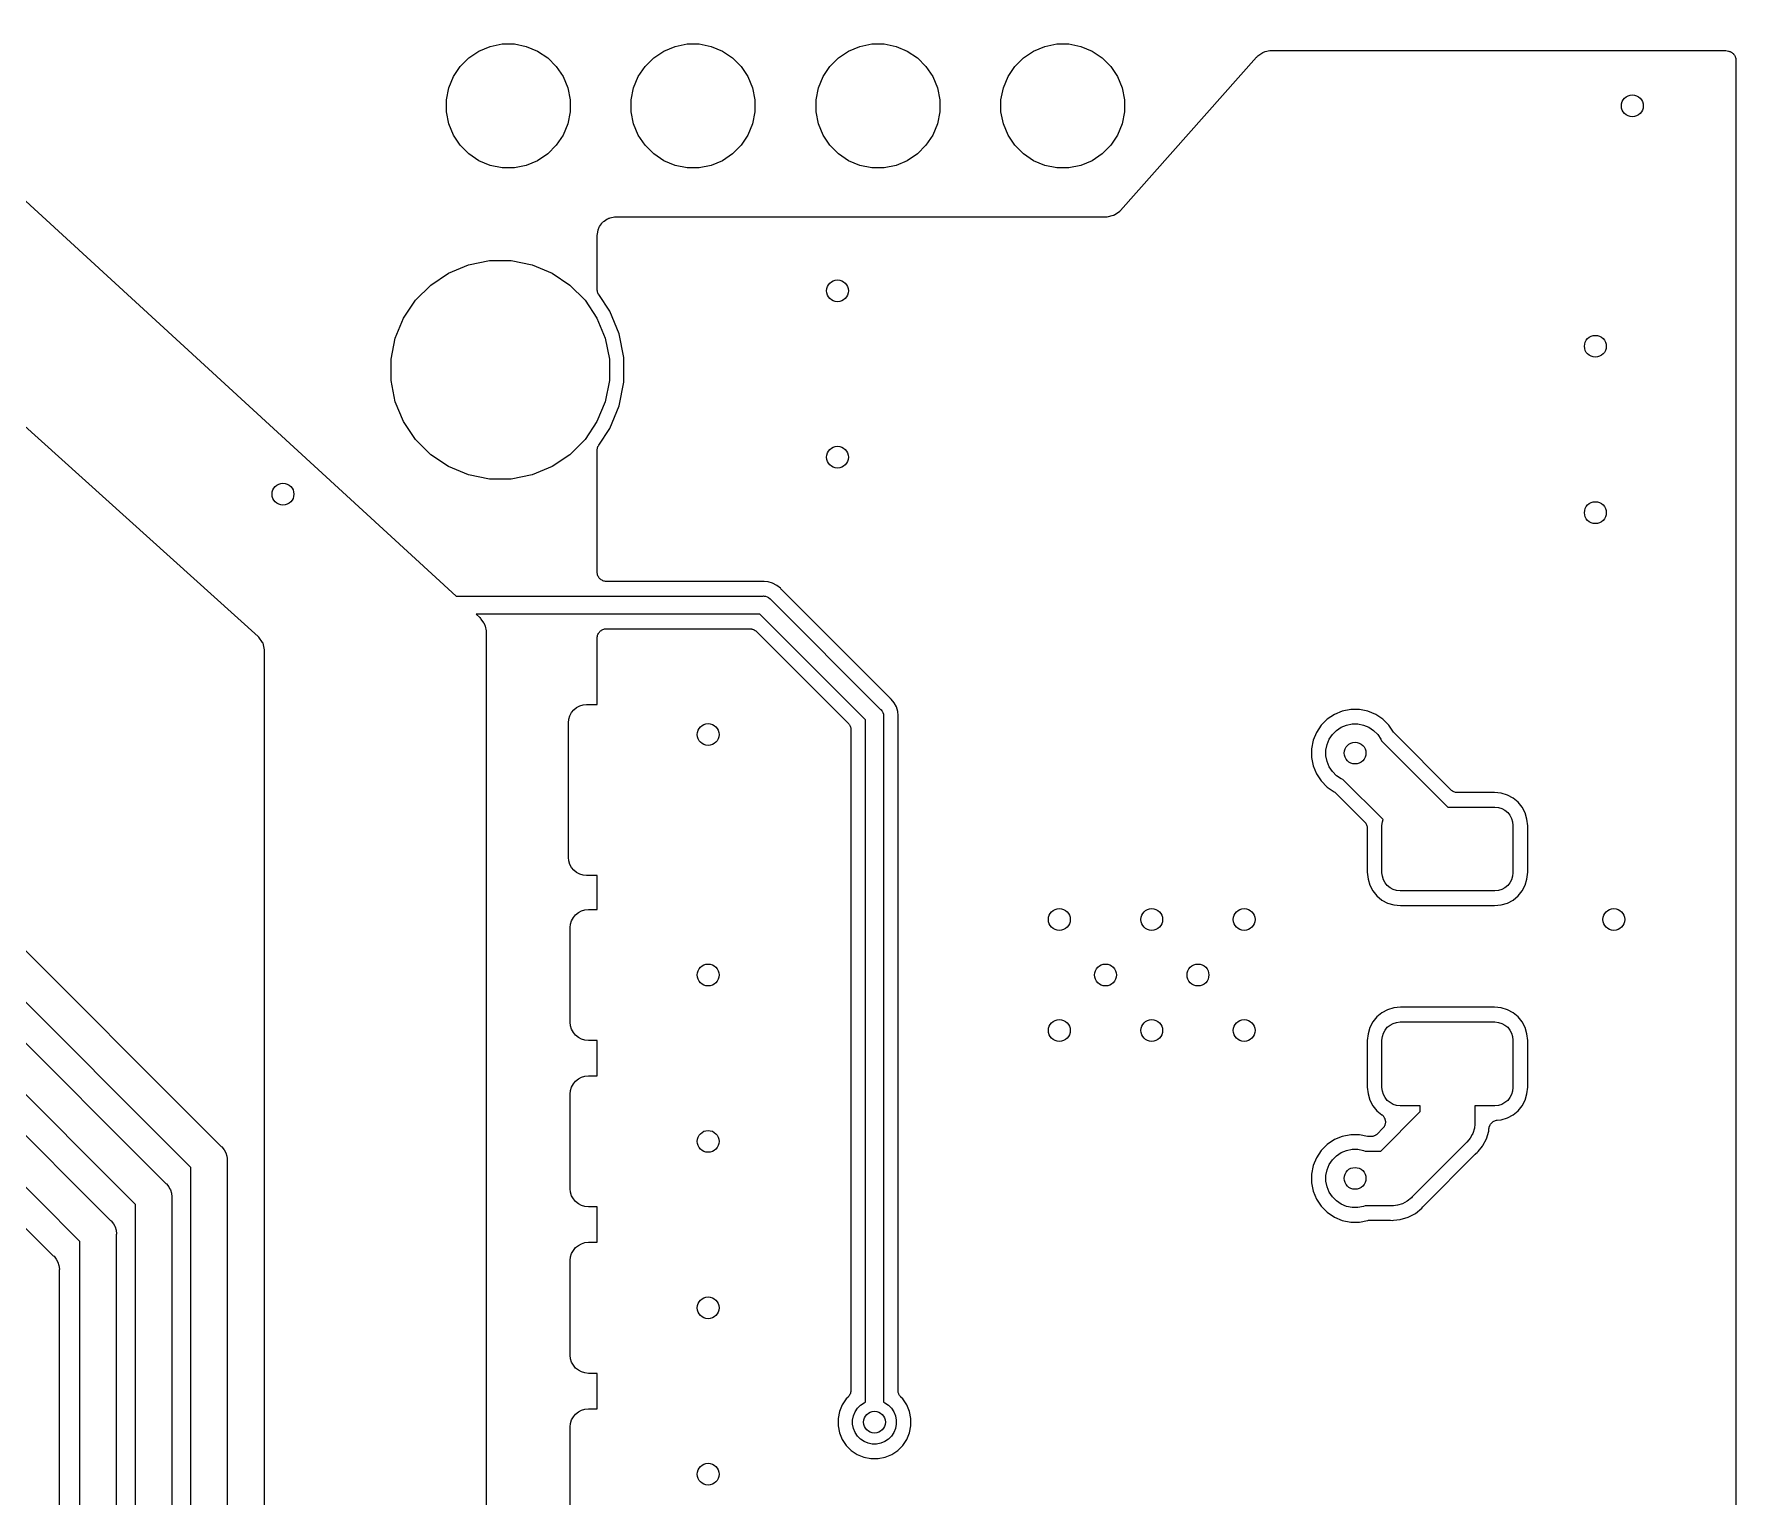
# Model space of a CAD drawing. Extents: x 86.1 to 156.1, y -71.5 to -29.3.
# Drawn here: x 132.72 to 156.11, y -49.59 to -29.49 of the extents above; entities that cross this region are included whole.
import ezdxf

# ---------------------------------------------------------------- set-up
doc = ezdxf.new("R2010")
doc.units = 0
doc.layers.add('BLACK', color=7, linetype='CONTINUOUS')

msp = doc.modelspace()

# ---------------------------------------------------------------- linework, layer by layer
at = {"layer": 'BLACK', "linetype": 'CONTINUOUS'}
for p, q in [((130.103, -29.4934), (138.525, -37.213)), ((138.837, -29.7267), (138.992, -29.6627)), ((138.992, -29.6627), (139.156, -29.63)), ((139.156, -29.63), (139.324, -29.63)), ((139.324, -29.63), (139.488, -29.6627)), ((139.488, -29.6627), (139.643, -29.7267)), ((141.377, -29.7267), (141.532, -29.6627)), ((141.532, -29.6627), (141.696, -29.63)), ((141.696, -29.63), (141.864, -29.63)), ((141.864, -29.63), (142.028, -29.6627)), ((142.028, -29.6627), (142.183, -29.7267)), ((143.917, -29.7267), (144.072, -29.6627)), ((144.072, -29.6627), (144.236, -29.63)), ((144.236, -29.63), (144.404, -29.63)), ((144.404, -29.63), (144.568, -29.6627)), ((144.568, -29.6627), (144.723, -29.7267)), ((146.457, -29.7267), (146.612, -29.6627)), ((146.612, -29.6627), (146.776, -29.63)), ((146.776, -29.63), (146.944, -29.63)), ((146.944, -29.63), (147.108, -29.6627)), ((147.108, -29.6627), (147.263, -29.7267)), ((138.58, -29.9382), (138.698, -29.8198)), ((138.698, -29.8198), (138.837, -29.7267)), ((139.643, -29.7267), (139.782, -29.8198)), ((139.782, -29.8198), (139.9, -29.9382)), ((141.12, -29.9382), (141.238, -29.8198)), ((141.238, -29.8198), (141.377, -29.7267)), ((142.183, -29.7267), (142.322, -29.8198)), ((142.322, -29.8198), (142.44, -29.9382)), ((143.66, -29.9382), (143.778, -29.8198)), ((143.778, -29.8198), (143.917, -29.7267)), ((144.723, -29.7267), (144.862, -29.8198)), ((144.862, -29.8198), (144.98, -29.9382)), ((146.2, -29.9382), (146.318, -29.8198)), ((146.318, -29.8198), (146.457, -29.7267)), ((147.263, -29.7267), (147.402, -29.8198)), ((147.402, -29.8198), (147.52, -29.9382)), ((147.653, -31.9151), (149.522, -29.812)), ((149.522, -29.812), (149.524, -29.8106)), ((149.524, -29.8105), (149.533, -29.8023)), ((149.524, -29.8106), (149.524, -29.8105)), ((149.524, -29.8106), (149.524, -29.8106)), ((149.533, -29.8023), (149.542, -29.7941)), ((149.542, -29.7939), (149.594, -29.756)), ((149.542, -29.794), (149.542, -29.7939)), ((149.542, -29.7941), (149.542, -29.794)), ((149.594, -29.756), (149.595, -29.755)), ((149.595, -29.755), (149.596, -29.7545)), ((149.596, -29.7545), (149.597, -29.7537)), ((149.597, -29.7537), (149.607, -29.7483)), ((149.607, -29.7483), (149.617, -29.7427)), ((149.617, -29.7427), (149.618, -29.7423)), ((149.618, -29.7423), (149.619, -29.7418)), ((149.619, -29.7418), (149.63, -29.7383)), ((149.63, -29.7383), (149.64, -29.7347)), ((149.64, -29.7347), (149.641, -29.7346)), ((149.641, -29.7346), (149.642, -29.7342)), ((149.642, -29.7342), (149.705, -29.7208)), ((149.705, -29.7208), (149.707, -29.7205)), ((149.707, -29.7204), (149.719, -29.7192)), ((149.707, -29.7205), (149.707, -29.7204)), ((149.707, -29.7204), (149.707, -29.7204)), ((149.719, -29.7192), (149.732, -29.718)), ((149.732, -29.718), (149.732, -29.718)), ((149.732, -29.718), (149.732, -29.718)), ((149.732, -29.718), (155.947, -29.718)), ((155.947, -29.718), (155.948, -29.718)), ((155.948, -29.718), (155.948, -29.718)), ((155.948, -29.718), (155.948, -29.718)), ((155.948, -29.718), (155.949, -29.718)), ((155.949, -29.718), (155.961, -29.7193)), ((155.961, -29.7193), (155.972, -29.7204)), ((155.972, -29.7204), (156.008, -29.7275)), ((156.008, -29.7275), (156.009, -29.7277)), ((156.009, -29.7277), (156.009, -29.7277)), ((156.009, -29.7277), (156.009, -29.7277)), ((156.009, -29.7277), (156.01, -29.7279)), ((156.01, -29.7279), (156.021, -29.7315)), ((156.021, -29.7315), (156.032, -29.735)), ((156.032, -29.735), (156.033, -29.7352)), ((156.033, -29.7352), (156.033, -29.7354)), ((156.033, -29.7354), (156.044, -29.7411)), ((156.044, -29.7411), (156.054, -29.7468)), ((156.054, -29.7468), (156.054, -29.7471)), ((156.054, -29.7471), (156.055, -29.7473)), ((156.055, -29.7473), (156.064, -29.755)), ((156.064, -29.755), (156.073, -29.7626)), ((156.073, -29.7626), (156.073, -29.763)), ((156.073, -29.763), (156.074, -29.7633)), ((156.074, -29.7633), (156.081, -29.7726)), ((156.081, -29.7726), (156.089, -29.7818)), ((156.089, -29.7818), (156.089, -29.7822)), ((156.089, -29.7822), (156.089, -29.7826)), ((156.089, -29.7826), (156.095, -29.7932)), ((156.095, -29.7932), (156.1, -29.8037)), ((156.1, -29.8037), (156.101, -29.8041)), ((156.101, -29.8041), (156.101, -29.8046)), ((156.101, -29.8046), (156.104, -29.8161)), ((156.104, -29.8161), (156.108, -29.8274)), ((156.108, -29.8274), (156.108, -29.8279)), ((156.108, -29.8279), (156.108, -29.8284)), ((156.108, -29.8284), (156.109, -29.8402)), ((156.109, -29.8402), (156.11, -29.8521)), ((156.11, -29.8521), (156.11, -69.6434)), ((138.423, -30.2321), (138.487, -30.0774)), ((138.487, -30.0774), (138.58, -29.9382)), ((139.9, -29.9382), (139.993, -30.0774)), ((139.993, -30.0774), (140.057, -30.2321)), ((140.963, -30.2321), (141.027, -30.0774)), ((141.027, -30.0774), (141.12, -29.9382)), ((142.44, -29.9382), (142.533, -30.0774)), ((142.533, -30.0774), (142.597, -30.2321)), ((143.503, -30.2321), (143.567, -30.0774)), ((143.567, -30.0774), (143.66, -29.9382)), ((144.98, -29.9382), (145.073, -30.0774)), ((145.073, -30.0774), (145.137, -30.2321)), ((146.043, -30.2321), (146.107, -30.0774)), ((146.107, -30.0774), (146.2, -29.9382)), ((147.52, -29.9382), (147.613, -30.0774)), ((147.613, -30.0774), (147.677, -30.2321)), ((138.39, -30.3963), (138.423, -30.2321)), ((138.39, -30.5637), (138.39, -30.3963)), ((140.057, -30.2321), (140.09, -30.3963)), ((140.09, -30.3963), (140.09, -30.5637)), ((140.93, -30.3963), (140.963, -30.2321)), ((140.93, -30.5637), (140.93, -30.3963)), ((142.597, -30.2321), (142.63, -30.3963)), ((142.63, -30.3963), (142.63, -30.5637)), ((143.47, -30.3963), (143.503, -30.2321)), ((143.47, -30.5637), (143.47, -30.3963)), ((145.137, -30.2321), (145.17, -30.3963)), ((145.17, -30.3963), (145.17, -30.5637)), ((146.01, -30.3963), (146.043, -30.2321)), ((146.01, -30.5637), (146.01, -30.3963)), ((147.677, -30.2321), (147.71, -30.3963)), ((147.71, -30.3963), (147.71, -30.5637)), ((138.423, -30.7279), (138.39, -30.5637)), ((140.09, -30.5637), (140.057, -30.7279)), ((140.963, -30.7279), (140.93, -30.5637)), ((142.63, -30.5637), (142.597, -30.7279)), ((143.503, -30.7279), (143.47, -30.5637)), ((145.17, -30.5637), (145.137, -30.7279)), ((146.043, -30.7279), (146.01, -30.5637)), ((147.71, -30.5637), (147.677, -30.7279)), ((138.487, -30.8826), (138.423, -30.7279)), ((140.057, -30.7279), (139.993, -30.8826)), ((141.027, -30.8826), (140.963, -30.7279)), ((142.597, -30.7279), (142.533, -30.8826)), ((143.567, -30.8826), (143.503, -30.7279)), ((145.137, -30.7279), (145.073, -30.8826)), ((146.107, -30.8826), (146.043, -30.7279)), ((147.677, -30.7279), (147.613, -30.8826)), ((135.802, -37.7671), (128.346, -31.0561)), ((138.58, -31.0218), (138.487, -30.8826)), ((138.698, -31.1402), (138.58, -31.0218)), ((139.9, -31.0218), (139.782, -31.1402)), ((139.993, -30.8826), (139.9, -31.0218)), ((141.12, -31.0218), (141.027, -30.8826)), ((141.238, -31.1402), (141.12, -31.0218)), ((142.44, -31.0218), (142.322, -31.1402)), ((142.533, -30.8826), (142.44, -31.0218)), ((143.66, -31.0218), (143.567, -30.8826)), ((143.778, -31.1402), (143.66, -31.0218)), ((144.98, -31.0218), (144.862, -31.1402)), ((145.073, -30.8826), (144.98, -31.0218)), ((146.2, -31.0218), (146.107, -30.8826)), ((146.318, -31.1402), (146.2, -31.0218)), ((147.52, -31.0218), (147.402, -31.1402)), ((147.613, -30.8826), (147.52, -31.0218)), ((138.837, -31.2333), (138.698, -31.1402)), ((138.992, -31.2973), (138.837, -31.2333)), ((139.156, -31.33), (138.992, -31.2973)), ((139.324, -31.33), (139.156, -31.33)), ((139.488, -31.2973), (139.324, -31.33)), ((139.643, -31.2333), (139.488, -31.2973)), ((139.782, -31.1402), (139.643, -31.2333)), ((141.377, -31.2333), (141.238, -31.1402)), ((141.532, -31.2973), (141.377, -31.2333)), ((141.696, -31.33), (141.532, -31.2973)), ((141.864, -31.33), (141.696, -31.33)), ((142.028, -31.2973), (141.864, -31.33)), ((142.183, -31.2333), (142.028, -31.2973)), ((142.322, -31.1402), (142.183, -31.2333)), ((143.917, -31.2333), (143.778, -31.1402)), ((144.072, -31.2973), (143.917, -31.2333)), ((144.236, -31.33), (144.072, -31.2973)), ((144.404, -31.33), (144.236, -31.33)), ((144.568, -31.2973), (144.404, -31.33)), ((144.723, -31.2333), (144.568, -31.2973)), ((144.862, -31.1402), (144.723, -31.2333)), ((146.457, -31.2333), (146.318, -31.1402)), ((146.612, -31.2973), (146.457, -31.2333)), ((146.776, -31.33), (146.612, -31.2973)), ((146.944, -31.33), (146.776, -31.33)), ((147.108, -31.2973), (146.944, -31.33)), ((147.263, -31.2333), (147.108, -31.2973)), ((147.402, -31.1402), (147.263, -31.2333)), ((140.556, -32.0632), (140.595, -32.0371)), ((140.595, -32.0371), (140.596, -32.0369)), ((140.596, -32.0369), (140.597, -32.0361)), ((140.596, -32.0369), (140.596, -32.0369)), ((140.596, -32.0369), (140.596, -32.0369)), ((140.597, -32.0361), (140.607, -32.0307)), ((140.607, -32.0307), (140.617, -32.0253)), ((140.617, -32.0253), (140.618, -32.0251)), ((140.618, -32.0251), (140.619, -32.0247)), ((140.619, -32.0247), (140.63, -32.0215)), ((140.63, -32.0215), (140.641, -32.0181)), ((140.641, -32.0181), (140.7, -32.0064)), ((140.7, -32.0064), (140.701, -32.0061)), ((140.7, -32.0064), (140.7, -32.0064)), ((140.7, -32.0064), (140.7, -32.0064)), ((140.7, -32.0064), (140.7, -32.0064)), ((140.701, -32.0061), (140.713, -32.0051)), ((140.713, -32.0051), (140.725, -32.004)), ((140.725, -32.004), (147.455, -32.004)), ((147.455, -32.004), (147.468, -32.0026)), ((147.468, -32.0026), (147.558, -31.9834)), ((147.558, -31.9834), (147.563, -31.9818)), ((147.563, -31.9818), (147.57, -31.9778)), ((147.57, -31.9778), (147.643, -31.9241)), ((147.643, -31.9241), (147.653, -31.9151)), ((140.462, -32.2647), (140.463, -32.2532)), ((140.462, -32.2664), (140.462, -32.2647)), ((140.462, -32.2665), (140.462, -32.2664)), ((140.462, -32.2664), (140.462, -32.2664)), ((140.462, -32.2664), (140.462, -32.2664)), ((140.462, -33.001), (140.462, -32.2665)), ((140.463, -32.2532), (140.464, -32.2417)), ((140.464, -32.2417), (140.476, -32.1831)), ((140.476, -32.1814), (140.48, -32.1702)), ((140.476, -32.1829), (140.476, -32.1814)), ((140.476, -32.1831), (140.476, -32.1829)), ((140.476, -32.1829), (140.476, -32.1829)), ((140.476, -32.1829), (140.476, -32.1829)), ((140.48, -32.1702), (140.483, -32.1592)), ((140.483, -32.1592), (140.484, -32.1585)), ((140.484, -32.1577), (140.49, -32.1476)), ((140.484, -32.1585), (140.484, -32.1577)), ((140.49, -32.1476), (140.495, -32.1373)), ((140.495, -32.1373), (140.521, -32.0982)), ((140.521, -32.098), (140.522, -32.0968)), ((140.521, -32.0981), (140.521, -32.098)), ((140.521, -32.098), (140.521, -32.098)), ((140.521, -32.0982), (140.521, -32.0981)), ((140.522, -32.0968), (140.53, -32.0878)), ((140.53, -32.0878), (140.537, -32.0789)), ((140.537, -32.0789), (140.538, -32.0784)), ((140.538, -32.0778), (140.547, -32.0705)), ((140.538, -32.0784), (140.538, -32.0778)), ((140.547, -32.0705), (140.556, -32.0632)), ((138.419, -32.7767), (138.692, -32.6636)), ((138.692, -32.6636), (138.982, -32.606)), ((138.982, -32.606), (139.278, -32.606)), ((139.278, -32.606), (139.568, -32.6636)), ((139.568, -32.6636), (139.841, -32.7767)), ((137.965, -33.1498), (138.174, -32.9409)), ((138.174, -32.9409), (138.419, -32.7767)), ((139.841, -32.7767), (140.086, -32.9409)), ((140.086, -32.9409), (140.295, -33.1498)), ((137.801, -33.3955), (137.965, -33.1498)), ((140.295, -33.1498), (140.459, -33.3955)), ((140.463, -33.0126), (140.462, -33.001)), ((140.464, -33.0243), (140.463, -33.0126)), ((140.464, -33.025), (140.464, -33.0243)), ((140.464, -33.0257), (140.464, -33.025)), ((140.468, -33.0369), (140.464, -33.0257)), ((140.471, -33.0481), (140.468, -33.0369)), ((140.471, -33.0487), (140.471, -33.0481)), ((140.472, -33.0494), (140.471, -33.0487)), ((140.477, -33.0597), (140.472, -33.0494)), ((140.482, -33.0701), (140.477, -33.0597)), ((140.483, -33.0713), (140.482, -33.0701)), ((140.483, -33.0716), (140.483, -33.0713)), ((140.483, -33.0713), (140.483, -33.0713)), ((140.483, -33.0713), (140.483, -33.0713)), ((140.637, -33.3007), (140.483, -33.0716)), ((137.688, -33.6685), (137.801, -33.3955)), ((140.459, -33.3955), (140.572, -33.6685)), ((140.765, -33.6101), (140.637, -33.3007)), ((137.63, -33.9583), (137.688, -33.6685)), ((140.572, -33.6685), (140.63, -33.9583)), ((140.83, -33.9386), (140.765, -33.6101)), ((137.63, -34.2537), (137.63, -33.9583)), ((140.63, -33.9583), (140.63, -34.2537)), ((140.83, -34.2734), (140.83, -33.9386)), ((137.688, -34.5435), (137.63, -34.2537)), ((140.63, -34.2537), (140.572, -34.5435)), ((140.765, -34.6019), (140.83, -34.2734)), ((137.801, -34.8165), (137.688, -34.5435)), ((140.572, -34.5435), (140.459, -34.8165)), ((140.637, -34.9113), (140.765, -34.6019)), ((137.965, -35.0622), (137.801, -34.8165)), ((140.459, -34.8165), (140.295, -35.0622)), ((138.174, -35.2711), (137.965, -35.0622)), ((140.295, -35.0622), (140.086, -35.2711)), ((140.483, -35.1404), (140.637, -34.9113)), ((138.419, -35.4353), (138.174, -35.2711)), ((140.086, -35.2711), (139.841, -35.4353)), ((140.462, -35.2092), (140.463, -35.1976)), ((140.462, -35.2106), (140.462, -35.2092)), ((140.462, -35.2107), (140.462, -35.2106)), ((140.462, -35.2106), (140.462, -35.2106)), ((140.462, -35.211), (140.462, -35.2107)), ((140.462, -36.886), (140.462, -35.211)), ((140.463, -35.1976), (140.464, -35.186)), ((140.464, -35.186), (140.465, -35.1853)), ((140.465, -35.1846), (140.468, -35.1734)), ((140.465, -35.1853), (140.465, -35.1846)), ((140.468, -35.1734), (140.472, -35.1623)), ((140.472, -35.1609), (140.478, -35.1507)), ((140.472, -35.1616), (140.472, -35.1609)), ((140.472, -35.1623), (140.472, -35.1616)), ((140.478, -35.1507), (140.483, -35.1404)), ((138.692, -35.5484), (138.419, -35.4353)), ((139.841, -35.4353), (139.568, -35.5484)), ((138.982, -35.606), (138.692, -35.5484)), ((139.278, -35.606), (138.982, -35.606)), ((139.568, -35.5484), (139.278, -35.606)), ((140.463, -36.8979), (140.462, -36.886)), ((140.464, -36.9098), (140.463, -36.8979)), ((140.464, -36.9102), (140.464, -36.9098)), ((140.464, -36.9107), (140.464, -36.9102)), ((140.468, -36.9221), (140.464, -36.9107)), ((140.471, -36.9336), (140.468, -36.9221)), ((140.471, -36.934), (140.471, -36.9336)), ((140.472, -36.9344), (140.471, -36.934)), ((140.477, -36.9449), (140.472, -36.9344)), ((140.483, -36.9555), (140.477, -36.9449)), ((140.483, -36.9559), (140.483, -36.9555)), ((140.483, -36.9563), (140.483, -36.9559)), ((140.491, -36.9655), (140.483, -36.9563)), ((140.498, -36.9749), (140.491, -36.9655)), ((140.499, -36.9751), (140.498, -36.9749)), ((140.499, -36.9755), (140.499, -36.9751)), ((140.508, -36.9831), (140.499, -36.9755)), ((140.517, -36.9908), (140.508, -36.9831)), ((140.518, -36.991), (140.517, -36.9908)), ((140.518, -36.9913), (140.518, -36.991)), ((140.529, -36.997), (140.518, -36.9913)), ((140.539, -37.0027), (140.529, -36.997)), ((140.539, -37.0029), (140.539, -37.0027)), ((140.54, -37.0031), (140.539, -37.0029)), ((140.551, -37.0066), (140.54, -37.0031)), ((140.563, -37.0102), (140.551, -37.0066)), ((140.563, -37.0103), (140.563, -37.0102)), ((140.563, -37.0104), (140.563, -37.0103)), ((140.575, -37.0117), (140.563, -37.0104)), ((140.587, -37.013), (140.575, -37.0117)), ((140.588, -37.013), (140.587, -37.013)), ((140.589, -37.013), (140.588, -37.013)), ((140.588, -37.013), (140.588, -37.013)), ((140.588, -37.013), (140.588, -37.013)), ((142.726, -37.013), (140.589, -37.013)), ((142.731, -37.0125), (142.726, -37.013)), ((142.736, -37.0125), (142.731, -37.0125)), ((142.738, -37.0124), (142.736, -37.0125)), ((142.748, -37.0114), (142.738, -37.0124)), ((142.758, -37.0124), (142.748, -37.0114)), ((142.812, -37.0177), (142.758, -37.0124)), ((142.758, -37.0124), (142.758, -37.0124)), ((142.873, -37.0363), (142.812, -37.0177)), ((142.929, -37.0665), (142.873, -37.0363)), ((142.979, -37.1071), (142.929, -37.0665)), ((142.985, -37.1147), (142.979, -37.1071)), ((142.989, -37.1185), (142.985, -37.1147)), ((142.992, -37.1226), (142.989, -37.1185)), ((142.994, -37.1239), (142.992, -37.1226)), ((144.486, -38.6165), (142.994, -37.1239)), ((138.525, -37.213), (142.742, -37.213)), ((142.742, -37.213), (142.748, -37.2124)), ((142.748, -37.2124), (142.754, -37.213)), ((142.754, -37.213), (142.754, -37.213)), ((142.754, -37.213), (142.773, -37.2148)), ((142.773, -37.2148), (142.796, -37.222)), ((142.796, -37.222), (142.818, -37.2336)), ((142.818, -37.2336), (142.837, -37.2492)), ((142.837, -37.2492), (142.841, -37.254)), ((142.841, -37.254), (144.356, -38.7693)), ((142.696, -37.463), (138.797, -37.463)), ((138.797, -37.463), (138.847, -37.5088)), ((138.847, -37.5088), (138.848, -37.5098)), ((138.848, -37.5098), (138.848, -37.5098)), ((138.848, -37.5098), (138.848, -37.5098)), ((138.848, -37.5098), (138.848, -37.51)), ((138.848, -37.51), (138.857, -37.5194)), ((138.857, -37.5194), (138.865, -37.5284)), ((138.865, -37.5284), (138.901, -37.5796)), ((138.901, -37.5796), (138.902, -37.5811)), ((138.902, -37.5811), (138.903, -37.5816)), ((138.903, -37.5816), (138.903, -37.582)), ((138.903, -37.582), (138.909, -37.5923)), ((138.909, -37.5923), (138.914, -37.6027)), ((138.914, -37.6027), (138.915, -37.6033)), ((138.915, -37.6033), (138.915, -37.6038)), ((138.915, -37.6038), (138.918, -37.615)), ((138.918, -37.615), (138.922, -37.6263)), ((138.922, -37.6263), (138.922, -37.6269)), ((138.922, -37.6269), (138.922, -37.6274)), ((138.922, -37.6274), (138.935, -37.6891)), ((144.147, -38.9138), (142.696, -37.463)), ((135.811, -37.7769), (135.802, -37.7671)), ((135.864, -37.8499), (135.811, -37.7769)), ((135.868, -37.8567), (135.864, -37.8499)), ((135.87, -37.8617), (135.868, -37.8567)), ((135.889, -37.9508), (135.87, -37.8617)), ((138.935, -37.6891), (138.936, -37.6905)), ((138.936, -37.6905), (138.936, -37.6905)), ((138.936, -37.6905), (138.936, -37.6905)), ((138.936, -37.6905), (138.936, -37.6908)), ((138.936, -37.6908), (138.937, -37.7031)), ((138.937, -37.7031), (138.938, -37.7152)), ((138.938, -37.7152), (138.938, -50.9442)), ((140.462, -37.7882), (140.463, -37.7763)), ((140.462, -37.7891), (140.462, -37.7882)), ((140.462, -37.79), (140.462, -37.7891)), ((140.462, -37.7891), (140.462, -37.7891)), ((140.462, -37.7891), (140.462, -37.7891)), ((140.462, -38.703), (140.462, -37.79)), ((140.463, -37.7763), (140.465, -37.7645)), ((140.465, -37.7636), (140.468, -37.7522)), ((140.465, -37.764), (140.465, -37.7636)), ((140.465, -37.7645), (140.465, -37.764)), ((140.468, -37.7522), (140.472, -37.7408)), ((140.472, -37.74), (140.478, -37.7295)), ((140.472, -37.7404), (140.472, -37.74)), ((140.472, -37.7408), (140.472, -37.7404)), ((140.478, -37.7295), (140.484, -37.719)), ((140.484, -37.7182), (140.492, -37.7091)), ((140.484, -37.7186), (140.484, -37.7182)), ((140.484, -37.719), (140.484, -37.7186)), ((140.492, -37.7091), (140.5, -37.6999)), ((140.5, -37.6993), (140.509, -37.6918)), ((140.5, -37.6996), (140.5, -37.6993)), ((140.5, -37.6999), (140.5, -37.6996)), ((140.509, -37.6918), (140.519, -37.6842)), ((140.519, -37.6837), (140.53, -37.6782)), ((140.519, -37.684), (140.519, -37.6837)), ((140.519, -37.6842), (140.519, -37.684)), ((140.53, -37.6782), (140.541, -37.6726)), ((140.541, -37.6722), (140.553, -37.6689)), ((140.541, -37.6725), (140.541, -37.6722)), ((140.541, -37.6726), (140.541, -37.6725)), ((140.553, -37.6689), (140.564, -37.6654)), ((140.564, -37.6654), (140.565, -37.6654)), ((140.565, -37.6653), (140.577, -37.6642)), ((140.565, -37.6654), (140.565, -37.6653)), ((140.577, -37.6642), (140.589, -37.663)), ((140.589, -37.663), (142.561, -37.663)), ((142.561, -37.663), (142.561, -37.663)), ((142.561, -37.663), (142.561, -37.663)), ((142.561, -37.663), (142.561, -37.663)), ((142.561, -37.663), (142.563, -37.663)), ((142.563, -37.663), (142.574, -37.6643)), ((142.574, -37.6643), (142.586, -37.6655)), ((142.586, -37.6655), (142.587, -37.6657)), ((142.587, -37.6657), (142.587, -37.6658)), ((142.587, -37.6658), (142.598, -37.6693)), ((142.598, -37.6693), (142.61, -37.6728)), ((142.61, -37.6728), (142.61, -37.6731)), ((142.61, -37.6731), (142.611, -37.6733)), ((142.611, -37.6733), (142.621, -37.6789)), ((142.621, -37.6789), (142.631, -37.6845)), ((142.631, -37.6845), (142.632, -37.6849)), ((142.632, -37.6849), (142.633, -37.6852)), ((142.633, -37.6852), (142.642, -37.6928)), ((142.642, -37.6928), (142.651, -37.7002)), ((142.651, -37.7002), (143.91, -38.9594)), ((135.89, -37.964), (135.889, -37.9508)), ((135.89, -51.4494), (135.89, -37.964)), ((140.086, -38.8573), (140.109, -38.8141)), ((140.109, -38.8141), (140.14, -38.7762)), ((140.14, -38.7762), (140.178, -38.7451)), ((140.178, -38.7451), (140.221, -38.722)), ((140.221, -38.722), (140.268, -38.7078)), ((140.268, -38.7078), (140.317, -38.703)), ((140.317, -38.703), (140.462, -38.703)), ((144.356, -38.7693), (144.361, -38.7732)), ((144.361, -38.7732), (144.365, -38.7779)), ((144.365, -38.7779), (144.365, -38.7779)), ((144.365, -38.7779), (144.373, -38.7876)), ((144.373, -38.7876), (144.376, -38.7922)), ((144.376, -38.7922), (144.388, -38.8139)), ((144.388, -38.8139), (144.395, -38.8375)), ((144.49, -38.6199), (144.486, -38.6165)), ((144.494, -38.6237), (144.49, -38.6199)), ((144.495, -38.6249), (144.494, -38.6237)), ((144.503, -38.6311), (144.495, -38.6249)), ((144.544, -38.6806), (144.503, -38.6311)), ((144.574, -38.737), (144.544, -38.6806)), ((144.592, -38.7983), (144.574, -38.737)), ((144.598, -38.8522), (144.592, -38.7983)), ((150.701, -38.7931), (150.592, -38.8383)), ((150.817, -38.77), (150.701, -38.7931)), ((150.935, -38.77), (150.817, -38.77)), ((151.051, -38.7931), (150.935, -38.77)), ((151.16, -38.8383), (151.051, -38.7931)), ((140.067, -38.953), (140.072, -38.9042)), ((140.067, -40.803), (140.067, -38.953)), ((140.072, -38.9042), (140.086, -38.8573)), ((143.91, -38.9594), (143.91, -38.9597)), ((143.91, -38.9597), (143.91, -38.9597)), ((143.91, -38.9597), (143.91, -38.9598)), ((143.91, -38.9598), (143.911, -38.9607)), ((143.911, -38.9607), (143.918, -38.9699)), ((143.918, -38.9699), (143.926, -38.9789)), ((143.926, -38.9789), (143.926, -38.9795)), ((143.926, -38.9795), (143.927, -38.9801)), ((143.927, -38.9801), (143.932, -38.9905)), ((143.932, -38.9905), (143.937, -39.0008)), ((143.937, -39.0008), (143.938, -39.0015)), ((143.938, -39.0015), (143.938, -39.0021)), ((143.938, -39.0021), (143.941, -39.0134)), ((143.941, -39.0134), (143.945, -39.0246)), ((143.945, -39.0246), (143.945, -39.0252)), ((143.945, -39.0252), (143.945, -39.0259)), ((143.945, -39.0259), (143.946, -39.0376)), ((143.946, -39.0376), (143.947, -39.0492)), ((143.947, -39.0492), (143.947, -48.1263)), ((144.147, -48.2881), (144.147, -38.9138)), ((144.395, -38.8375), (144.397, -38.8559)), ((144.397, -38.8559), (144.397, -38.8559)), ((144.397, -38.8559), (144.398, -38.862)), ((144.398, -38.862), (144.397, -38.8681)), ((144.397, -38.8681), (144.397, -48.2881)), ((144.597, -38.8824), (144.598, -38.8771)), ((144.597, -38.8842), (144.597, -38.8824)), ((144.597, -48.1263), (144.597, -38.8842)), ((144.599, -38.862), (144.598, -38.8522)), ((144.598, -38.8522), (144.598, -38.8522)), ((144.598, -38.8718), (144.599, -38.862)), ((144.598, -38.8771), (144.598, -38.8718)), ((150.41, -38.9875), (150.344, -39.0858)), ((150.494, -38.9039), (150.41, -38.9875)), ((150.592, -38.8383), (150.494, -38.9039)), ((150.621, -39.0593), (150.687, -39.0155)), ((150.687, -39.0155), (150.759, -38.9854)), ((150.759, -38.9854), (150.837, -38.97)), ((150.837, -38.97), (150.915, -38.97)), ((150.915, -38.97), (150.993, -38.9854)), ((150.993, -38.9854), (151.065, -39.0155)), ((151.065, -39.0155), (151.131, -39.0593)), ((151.258, -38.9039), (151.16, -38.8383)), ((151.342, -38.9875), (151.258, -38.9039)), ((151.406, -39.0837), (151.342, -38.9875)), ((150.299, -39.195), (150.276, -39.3109)), ((150.344, -39.0858), (150.299, -39.195)), ((150.476, -39.3306), (150.491, -39.2533)), ((150.491, -39.2533), (150.522, -39.1805)), ((150.522, -39.1805), (150.565, -39.115)), ((150.565, -39.115), (150.621, -39.0593)), ((151.131, -39.0593), (151.187, -39.115)), ((151.187, -39.115), (151.23, -39.1805)), ((151.23, -39.1805), (151.24, -39.2038)), ((151.24, -39.2038), (152.15, -40.114)), ((151.414, -39.0926), (151.406, -39.0837)), ((151.421, -39.1017), (151.414, -39.0926)), ((151.422, -39.1029), (151.421, -39.1017)), ((152.194, -39.8752), (151.422, -39.1029)), ((129.852, -39.3289), (135.296, -44.7725)), ((150.276, -39.3109), (150.276, -39.4291)), ((150.276, -39.4291), (150.299, -39.545)), ((150.476, -39.4094), (150.476, -39.3306)), ((150.491, -39.4867), (150.476, -39.4094)), ((150.522, -39.5595), (150.491, -39.4867)), ((134.878, -45.0616), (129.499, -39.6825)), ((150.299, -39.545), (150.344, -39.6542)), ((150.344, -39.6542), (150.41, -39.7525)), ((150.41, -39.7525), (150.494, -39.8361)), ((150.565, -39.625), (150.522, -39.5595)), ((150.621, -39.6807), (150.565, -39.625)), ((150.687, -39.7245), (150.621, -39.6807)), ((150.71, -39.7341), (150.687, -39.7245)), ((151.26, -40.2845), (150.71, -39.7341)), ((150.494, -39.8361), (150.59, -39.9003)), ((150.59, -39.9003), (150.59, -39.9004)), ((150.59, -39.9004), (150.59, -39.9004)), ((150.59, -39.9004), (150.59, -39.9004)), ((150.59, -39.9004), (150.591, -39.9013)), ((150.591, -39.9013), (150.6, -39.9088)), ((150.6, -39.9088), (150.609, -39.9161)), ((150.609, -39.9161), (151.007, -40.3144)), ((152.203, -39.8827), (152.194, -39.8752)), ((152.212, -39.8902), (152.203, -39.8827)), ((152.213, -39.8905), (152.212, -39.8902)), ((152.214, -39.891), (152.213, -39.8905)), ((152.224, -39.8965), (152.214, -39.891)), ((152.234, -39.9021), (152.224, -39.8965)), ((152.235, -39.9024), (152.234, -39.9021)), ((152.235, -39.9027), (152.235, -39.9024)), ((152.247, -39.9061), (152.235, -39.9027)), ((152.258, -39.9096), (152.247, -39.9061)), ((152.258, -39.9097), (152.258, -39.9096)), ((152.259, -39.9099), (152.258, -39.9097)), ((152.271, -39.9111), (152.259, -39.9099)), ((152.282, -39.9124), (152.271, -39.9111)), ((152.284, -39.9124), (152.282, -39.9124)), ((152.79, -39.9124), (152.284, -39.9124)), ((152.284, -39.9124), (152.284, -39.9124)), ((152.284, -39.9124), (152.284, -39.9124)), ((152.284, -39.9124), (152.284, -39.9124)), ((152.884, -39.9217), (152.79, -39.9124)), ((152.969, -39.9474), (152.884, -39.9217)), ((153.047, -39.989), (152.969, -39.9474)), ((153.115, -40.0451), (153.047, -39.989)), ((129.471, -40.2179), (134.534, -45.2805)), ((152.15, -40.114), (152.796, -40.114)), ((152.796, -40.114), (152.845, -40.1188)), ((152.845, -40.1188), (152.892, -40.133)), ((152.892, -40.133), (152.935, -40.1561)), ((152.935, -40.1561), (152.973, -40.1872)), ((152.973, -40.1872), (153.004, -40.2251)), ((153.171, -40.1135), (153.115, -40.0451)), ((153.213, -40.1914), (153.171, -40.1135)), ((153.238, -40.276), (153.213, -40.1914)), ((151.007, -40.3144), (151.008, -40.3147)), ((151.008, -40.3147), (151.008, -40.3147)), ((151.008, -40.3147), (151.008, -40.3147)), ((151.008, -40.3147), (151.008, -40.3157)), ((151.008, -40.3157), (151.016, -40.3248)), ((151.016, -40.3248), (151.023, -40.3339)), ((151.023, -40.3339), (151.024, -40.3345)), ((151.024, -40.3345), (151.024, -40.335)), ((151.024, -40.335), (151.029, -40.3455)), ((151.029, -40.3455), (151.035, -40.3558)), ((151.035, -40.3558), (151.035, -40.3564)), ((151.035, -40.3564), (151.035, -40.357)), ((151.035, -40.357), (151.039, -40.3683)), ((151.039, -40.3683), (151.042, -40.3795)), ((151.042, -40.3795), (151.042, -40.3802)), ((151.042, -40.3802), (151.042, -40.3808)), ((151.042, -40.3808), (151.043, -40.3925)), ((151.043, -40.3925), (151.044, -40.4042)), ((151.044, -40.4042), (151.044, -41.0078)), ((151.246, -40.364), (151.251, -40.3152)), ((151.246, -41.014), (151.246, -40.364)), ((151.251, -40.3152), (151.26, -40.2845)), ((153.004, -40.2251), (153.027, -40.2683)), ((153.027, -40.2683), (153.041, -40.3152)), ((153.041, -40.3152), (153.046, -40.364)), ((153.046, -40.364), (153.046, -41.014)), ((153.248, -40.3702), (153.238, -40.276)), ((153.248, -41.0078), (153.248, -40.3702)), ((134.116, -45.5696), (129.118, -40.5715)), ((140.072, -40.8518), (140.067, -40.803)), ((140.086, -40.8987), (140.072, -40.8518)), ((140.109, -40.9419), (140.086, -40.8987)), ((140.14, -40.9798), (140.109, -40.9419)), ((140.178, -41.0109), (140.14, -40.9798)), ((140.221, -41.034), (140.178, -41.0109)), ((140.268, -41.0482), (140.221, -41.034)), ((140.317, -41.053), (140.268, -41.0482)), ((140.462, -41.053), (140.317, -41.053)), ((140.462, -41.518), (140.462, -41.053)), ((151.044, -41.0078), (151.054, -41.102)), ((151.054, -41.102), (151.079, -41.1866)), ((151.251, -41.0628), (151.246, -41.014)), ((151.265, -41.1097), (151.251, -41.0628)), ((151.288, -41.1529), (151.265, -41.1097)), ((151.319, -41.1908), (151.288, -41.1529)), ((153.004, -41.1529), (152.973, -41.1908)), ((153.027, -41.1097), (153.004, -41.1529)), ((153.041, -41.0628), (153.027, -41.1097)), ((153.046, -41.014), (153.041, -41.0628)), ((153.213, -41.1866), (153.238, -41.102)), ((153.238, -41.102), (153.248, -41.0078)), ((127.947, -41.2339), (132.988, -46.2745)), ((151.079, -41.1866), (151.121, -41.2645)), ((151.121, -41.2645), (151.177, -41.3329)), ((151.177, -41.3329), (151.245, -41.389)), ((151.245, -41.389), (151.323, -41.4306)), ((151.357, -41.2219), (151.319, -41.1908)), ((151.4, -41.245), (151.357, -41.2219)), ((151.447, -41.2592), (151.4, -41.245)), ((151.496, -41.264), (151.447, -41.2592)), ((152.796, -41.264), (151.496, -41.264)), ((152.845, -41.2592), (152.796, -41.264)), ((152.892, -41.245), (152.845, -41.2592)), ((152.935, -41.2219), (152.892, -41.245)), ((152.973, -41.1908), (152.935, -41.2219)), ((152.969, -41.4306), (153.047, -41.389)), ((153.047, -41.389), (153.115, -41.3329)), ((153.115, -41.3329), (153.171, -41.2645)), ((153.171, -41.2645), (153.213, -41.1866)), ((140.134, -41.6291), (140.165, -41.5912)), ((140.165, -41.5912), (140.203, -41.5601)), ((140.203, -41.5601), (140.246, -41.537)), ((140.246, -41.537), (140.293, -41.5228)), ((140.293, -41.5228), (140.342, -41.518)), ((140.342, -41.518), (140.462, -41.518)), ((151.323, -41.4306), (151.408, -41.4563)), ((151.408, -41.4563), (151.502, -41.4656)), ((151.502, -41.4656), (152.79, -41.4656)), ((152.79, -41.4656), (152.884, -41.4563)), ((152.884, -41.4563), (152.969, -41.4306)), ((140.092, -41.768), (140.097, -41.7192)), ((140.092, -43.068), (140.092, -41.768)), ((140.097, -41.7192), (140.111, -41.6723)), ((140.111, -41.6723), (140.134, -41.6291)), ((129.979, -41.9959), (133.772, -45.7885)), ((133.354, -46.0776), (129.626, -42.3495)), ((151.177, -42.9951), (151.121, -43.0635)), ((151.245, -42.939), (151.177, -42.9951)), ((151.323, -42.8974), (151.245, -42.939)), ((151.408, -42.8717), (151.323, -42.8974)), ((151.502, -42.8624), (151.408, -42.8717)), ((152.79, -42.8624), (151.502, -42.8624)), ((152.884, -42.8717), (152.79, -42.8624)), ((152.969, -42.8974), (152.884, -42.8717)), ((153.047, -42.939), (152.969, -42.8974)), ((153.115, -42.9951), (153.047, -42.939)), ((153.171, -43.0635), (153.115, -42.9951)), ((140.097, -43.1168), (140.092, -43.068)), ((140.111, -43.1637), (140.097, -43.1168)), ((140.134, -43.2069), (140.111, -43.1637)), ((140.165, -43.2448), (140.134, -43.2069)), ((140.203, -43.2759), (140.165, -43.2448)), ((151.054, -43.226), (151.044, -43.3202)), ((151.079, -43.1414), (151.054, -43.226)), ((151.121, -43.0635), (151.079, -43.1414)), ((151.246, -43.314), (151.251, -43.2652)), ((151.251, -43.2652), (151.265, -43.2183)), ((151.265, -43.2183), (151.288, -43.1751)), ((151.288, -43.1751), (151.319, -43.1372)), ((151.319, -43.1372), (151.357, -43.1061)), ((151.357, -43.1061), (151.4, -43.083)), ((151.4, -43.083), (151.447, -43.0688)), ((151.447, -43.0688), (151.496, -43.064)), ((151.496, -43.064), (152.796, -43.064)), ((152.796, -43.064), (152.845, -43.0688)), ((152.845, -43.0688), (152.892, -43.083)), ((152.892, -43.083), (152.935, -43.1061)), ((152.935, -43.1061), (152.973, -43.1372)), ((152.973, -43.1372), (153.004, -43.1751)), ((153.004, -43.1751), (153.027, -43.2183)), ((153.027, -43.2183), (153.041, -43.2652)), ((153.041, -43.2652), (153.046, -43.314)), ((153.213, -43.1414), (153.171, -43.0635)), ((153.238, -43.226), (153.213, -43.1414)), ((153.248, -43.3202), (153.238, -43.226)), ((140.246, -43.299), (140.203, -43.2759)), ((140.293, -43.3132), (140.246, -43.299)), ((140.342, -43.318), (140.293, -43.3132)), ((140.462, -43.318), (140.342, -43.318)), ((140.462, -43.804), (140.462, -43.318)), ((151.044, -43.3202), (151.044, -43.9578)), ((151.246, -43.964), (151.246, -43.314)), ((153.046, -43.314), (153.046, -43.964)), ((153.248, -43.9578), (153.248, -43.3202)), ((140.097, -44.0052), (140.111, -43.9583)), ((140.111, -43.9583), (140.134, -43.9151)), ((140.134, -43.9151), (140.165, -43.8772)), ((140.165, -43.8772), (140.203, -43.8461)), ((140.203, -43.8461), (140.246, -43.823)), ((140.246, -43.823), (140.293, -43.8088)), ((140.293, -43.8088), (140.342, -43.804)), ((140.342, -43.804), (140.462, -43.804)), ((151.044, -43.9578), (151.054, -44.052)), ((151.251, -44.0128), (151.246, -43.964)), ((153.046, -43.964), (153.041, -44.0128)), ((153.238, -44.052), (153.248, -43.9578)), ((140.092, -44.054), (140.097, -44.0052)), ((140.092, -45.354), (140.092, -44.054)), ((151.054, -44.052), (151.079, -44.1366)), ((151.079, -44.1366), (151.121, -44.2145)), ((151.265, -44.0597), (151.251, -44.0128)), ((151.288, -44.1029), (151.265, -44.0597)), ((151.319, -44.1408), (151.288, -44.1029)), ((151.357, -44.1719), (151.319, -44.1408)), ((151.4, -44.195), (151.357, -44.1719)), ((151.447, -44.2092), (151.4, -44.195)), ((152.892, -44.195), (152.845, -44.2092)), ((152.935, -44.1719), (152.892, -44.195)), ((152.973, -44.1408), (152.935, -44.1719)), ((153.004, -44.1029), (152.973, -44.1408)), ((153.027, -44.0597), (153.004, -44.1029)), ((153.041, -44.0128), (153.027, -44.0597)), ((153.171, -44.2145), (153.213, -44.1366)), ((153.213, -44.1366), (153.238, -44.052)), ((151.121, -44.2145), (151.177, -44.2829)), ((151.177, -44.2829), (151.246, -44.3395)), ((151.229, -44.837), (151.771, -44.2947)), ((151.246, -44.3395), (151.247, -44.3406)), ((151.247, -44.3406), (151.252, -44.3448)), ((151.252, -44.3448), (151.256, -44.3485)), ((151.256, -44.3485), (151.26, -44.3537)), ((151.26, -44.3537), (151.265, -44.3584)), ((151.265, -44.3584), (151.268, -44.3633)), ((151.268, -44.3633), (151.272, -44.3678)), ((151.272, -44.3678), (151.275, -44.3736)), ((151.275, -44.3736), (151.278, -44.3792)), ((151.278, -44.3792), (151.28, -44.3846)), ((151.28, -44.3846), (151.283, -44.3897)), ((151.283, -44.3897), (151.285, -44.396)), ((151.285, -44.396), (151.287, -44.4022)), ((151.287, -44.4022), (151.289, -44.4079)), ((151.289, -44.4079), (151.29, -44.4134)), ((151.29, -44.4134), (151.291, -44.42)), ((151.291, -44.42), (151.292, -44.4266)), ((151.292, -44.4266), (151.292, -44.4324)), ((151.292, -44.4324), (151.293, -44.4381)), ((151.496, -44.214), (151.447, -44.2092)), ((151.771, -44.214), (151.496, -44.214)), ((151.771, -44.2947), (151.771, -44.214)), ((152.796, -44.214), (152.521, -44.214)), ((152.521, -44.214), (152.521, -44.4316)), ((152.521, -44.4316), (152.523, -44.45)), ((152.763, -44.439), (152.773, -44.4324)), ((152.773, -44.4324), (152.783, -44.4259)), ((152.783, -44.4259), (152.784, -44.4257)), ((152.784, -44.4254), (152.795, -44.421)), ((152.784, -44.4257), (152.784, -44.4254)), ((152.795, -44.421), (152.806, -44.4164)), ((152.845, -44.2092), (152.796, -44.214)), ((152.806, -44.4163), (152.807, -44.4161)), ((152.806, -44.4164), (152.806, -44.4163)), ((152.807, -44.4161), (152.819, -44.4139)), ((152.819, -44.4139), (152.83, -44.4116)), ((152.83, -44.4116), (152.884, -44.4063)), ((152.884, -44.4063), (152.969, -44.3806)), ((152.969, -44.3806), (153.047, -44.339)), ((153.047, -44.339), (153.115, -44.2829)), ((153.115, -44.2829), (153.171, -44.2145)), ((150.701, -44.6351), (150.592, -44.6803)), ((150.817, -44.612), (150.701, -44.6351)), ((150.935, -44.612), (150.817, -44.612)), ((151.049, -44.6346), (150.935, -44.612)), ((151.06, -44.6357), (151.049, -44.6346)), ((151.072, -44.637), (151.06, -44.6357)), ((151.073, -44.637), (151.072, -44.637)), ((151.093, -44.637), (151.073, -44.637)), ((151.073, -44.637), (151.073, -44.637)), ((151.073, -44.637), (151.073, -44.637)), ((151.073, -44.637), (151.073, -44.637)), ((151.105, -44.6359), (151.093, -44.637)), ((151.117, -44.6348), (151.105, -44.6359)), ((151.118, -44.6346), (151.117, -44.6346)), ((151.117, -44.6346), (151.117, -44.6348)), ((151.129, -44.6312), (151.118, -44.6346)), ((151.14, -44.6279), (151.129, -44.6312)), ((151.141, -44.6276), (151.14, -44.6279)), ((151.142, -44.6274), (151.141, -44.6276)), ((151.152, -44.6219), (151.142, -44.6274)), ((151.162, -44.6165), (151.152, -44.6219)), ((151.163, -44.6161), (151.162, -44.6165)), ((151.164, -44.6158), (151.163, -44.6161)), ((151.173, -44.6084), (151.164, -44.6158)), ((151.182, -44.601), (151.173, -44.6084)), ((151.183, -44.6001), (151.182, -44.601)), ((151.255, -44.5275), (151.183, -44.5998)), ((151.183, -44.5998), (151.183, -44.6001)), ((151.183, -44.6001), (151.183, -44.6001)), ((151.183, -44.6001), (151.183, -44.6001)), ((151.259, -44.523), (151.255, -44.5275)), ((151.263, -44.5189), (151.259, -44.523)), ((151.267, -44.5134), (151.263, -44.5189)), ((151.271, -44.5083), (151.267, -44.5134)), ((151.274, -44.5032), (151.271, -44.5083)), ((151.277, -44.4984), (151.274, -44.5032)), ((151.28, -44.4923), (151.277, -44.4984)), ((151.283, -44.4865), (151.28, -44.4923)), ((151.284, -44.4809), (151.283, -44.4865)), ((151.287, -44.4756), (151.284, -44.4809)), ((151.288, -44.4691), (151.287, -44.4756)), ((151.29, -44.4628), (151.288, -44.4691)), ((151.291, -44.457), (151.29, -44.4628)), ((151.292, -44.4513), (151.291, -44.457)), ((151.293, -44.4381), (151.292, -44.4447)), ((151.292, -44.4447), (151.292, -44.4513)), ((152.459, -44.6593), (152.44, -44.6831)), ((152.487, -44.6084), (152.459, -44.6593)), ((152.494, -44.5942), (152.487, -44.6084)), ((152.516, -44.5235), (152.494, -44.5942)), ((152.521, -44.4684), (152.516, -44.5235)), ((152.523, -44.45), (152.521, -44.4684)), ((152.521, -44.4684), (152.521, -44.4684)), ((152.68, -44.6711), (152.713, -44.5627)), ((152.713, -44.5627), (152.716, -44.5255)), ((152.716, -44.5247), (152.717, -44.5238)), ((152.716, -44.5248), (152.716, -44.5247)), ((152.716, -44.5255), (152.716, -44.5248)), ((152.716, -44.5248), (152.716, -44.5248)), ((152.717, -44.5238), (152.719, -44.5121)), ((152.719, -44.5121), (152.721, -44.5005)), ((152.721, -44.5005), (152.722, -44.5)), ((152.722, -44.4995), (152.726, -44.4886)), ((152.722, -44.5), (152.722, -44.4995)), ((152.726, -44.4886), (152.731, -44.4776)), ((152.731, -44.4767), (152.738, -44.4669)), ((152.731, -44.4772), (152.731, -44.4767)), ((152.731, -44.4776), (152.731, -44.4772)), ((152.738, -44.4669), (152.745, -44.4571)), ((152.745, -44.4563), (152.754, -44.448)), ((152.745, -44.4567), (152.745, -44.4563)), ((152.745, -44.4571), (152.745, -44.4567)), ((152.754, -44.448), (152.762, -44.4396)), ((152.762, -44.4396), (152.763, -44.4393)), ((152.763, -44.4393), (152.763, -44.439)), ((135.296, -44.7725), (135.306, -44.7804)), ((135.306, -44.7804), (135.337, -44.8184)), ((135.337, -44.8184), (135.36, -44.8619)), ((135.36, -44.8619), (135.374, -44.909)), ((150.41, -44.8295), (150.344, -44.9278)), ((150.494, -44.746), (150.41, -44.8295)), ((150.592, -44.6803), (150.494, -44.746)), ((150.565, -44.957), (150.621, -44.9013)), ((150.621, -44.9013), (150.687, -44.8575)), ((150.687, -44.8575), (150.759, -44.8274)), ((150.759, -44.8274), (150.837, -44.812)), ((150.837, -44.812), (150.915, -44.812)), ((150.915, -44.812), (150.993, -44.8274)), ((150.993, -44.8274), (151.016, -44.837)), ((151.016, -44.837), (151.229, -44.837)), ((152.398, -44.7282), (151.662, -45.4641)), ((151.815, -45.5942), (152.528, -44.881)), ((152.412, -44.7164), (152.398, -44.7282)), ((152.44, -44.6831), (152.412, -44.7164)), ((152.528, -44.881), (152.529, -44.8797)), ((152.529, -44.8797), (152.534, -44.8764)), ((152.534, -44.8764), (152.537, -44.8726)), ((152.537, -44.8726), (152.555, -44.8586)), ((152.555, -44.8586), (152.569, -44.8414)), ((152.569, -44.8414), (152.626, -44.771)), ((152.569, -44.8414), (152.569, -44.8414)), ((152.626, -44.771), (152.632, -44.7602)), ((152.632, -44.7602), (152.68, -44.6711)), ((152.632, -44.7602), (152.632, -44.7602)), ((134.878, -52.3117), (134.878, -45.0616)), ((135.374, -44.909), (135.378, -44.941)), ((135.378, -44.941), (135.379, -44.958)), ((135.379, -44.958), (135.378, -44.9703)), ((135.378, -44.9703), (135.378, -52.2204)), ((150.299, -45.037), (150.276, -45.1529)), ((150.344, -44.9278), (150.299, -45.037)), ((150.476, -45.1726), (150.491, -45.0953)), ((150.491, -45.0953), (150.522, -45.0225)), ((150.522, -45.0225), (150.565, -44.957)), ((134.534, -45.2805), (134.544, -45.2884)), ((134.544, -45.2884), (134.575, -45.3264)), ((134.575, -45.3264), (134.587, -45.35)), ((134.587, -45.35), (134.598, -45.3699)), ((134.598, -45.3699), (134.612, -45.417)), ((140.097, -45.4028), (140.092, -45.354)), ((150.276, -45.1529), (150.276, -45.2711)), ((150.276, -45.2711), (150.299, -45.387)), ((150.476, -45.2514), (150.476, -45.1726)), ((150.491, -45.3287), (150.476, -45.2514)), ((150.522, -45.4015), (150.491, -45.3287)), ((134.116, -53.3277), (134.116, -45.5696)), ((134.612, -45.417), (134.617, -45.466)), ((134.617, -45.466), (134.616, -45.4783)), ((134.616, -45.4783), (134.616, -53.2364)), ((140.111, -45.4497), (140.097, -45.4028)), ((140.134, -45.4929), (140.111, -45.4497)), ((140.165, -45.5308), (140.134, -45.4929)), ((140.203, -45.5619), (140.165, -45.5308)), ((140.246, -45.585), (140.203, -45.5619)), ((140.293, -45.5992), (140.246, -45.585)), ((140.342, -45.604), (140.293, -45.5992)), ((140.462, -45.604), (140.342, -45.604)), ((140.462, -46.09), (140.462, -45.604)), ((150.299, -45.387), (150.344, -45.4962)), ((150.344, -45.4962), (150.41, -45.5945)), ((150.41, -45.5945), (150.494, -45.678)), ((150.565, -45.467), (150.522, -45.4015)), ((150.621, -45.5227), (150.565, -45.467)), ((150.687, -45.5665), (150.621, -45.5227)), ((150.759, -45.5966), (150.687, -45.5665)), ((150.837, -45.612), (150.759, -45.5966)), ((150.993, -45.5966), (150.915, -45.612)), ((151.016, -45.587), (150.993, -45.5966)), ((151.366, -45.587), (151.016, -45.587)), ((151.384, -45.5888), (151.366, -45.587)), ((151.402, -45.587), (151.384, -45.5888)), ((151.458, -45.5816), (151.402, -45.587)), ((151.402, -45.587), (151.402, -45.587)), ((151.528, -45.5601), (151.458, -45.5816)), ((151.593, -45.5253), (151.528, -45.5601)), ((151.65, -45.4784), (151.593, -45.5253)), ((151.662, -45.4641), (151.65, -45.4784)), ((151.793, -45.6205), (151.807, -45.6034)), ((151.807, -45.6034), (151.808, -45.6021)), ((151.808, -45.6021), (151.812, -45.5983)), ((151.812, -45.5983), (151.815, -45.5942)), ((133.772, -45.7885), (133.782, -45.7964)), ((133.782, -45.7964), (133.813, -45.8344)), ((133.813, -45.8344), (133.832, -45.8695)), ((150.494, -45.678), (150.592, -45.7437)), ((150.592, -45.7437), (150.701, -45.7889)), ((150.701, -45.7889), (150.817, -45.812)), ((150.817, -45.812), (150.935, -45.812)), ((150.915, -45.612), (150.837, -45.612)), ((150.935, -45.812), (151.049, -45.7894)), ((151.049, -45.7894), (151.05, -45.7891)), ((151.049, -45.7894), (151.049, -45.7894)), ((151.049, -45.7894), (151.049, -45.7894)), ((151.049, -45.7894), (151.049, -45.7894)), ((151.05, -45.7891), (151.062, -45.7881)), ((151.062, -45.7881), (151.073, -45.787)), ((151.073, -45.787), (151.35, -45.787)), ((151.35, -45.787), (151.351, -45.787)), ((151.351, -45.787), (151.357, -45.7876)), ((151.357, -45.7876), (151.362, -45.7876)), ((151.362, -45.7876), (151.384, -45.7898)), ((151.384, -45.7898), (151.406, -45.7876)), ((151.406, -45.7876), (151.497, -45.7787)), ((151.406, -45.7876), (151.406, -45.7876)), ((151.497, -45.7787), (151.605, -45.7458)), ((151.605, -45.7458), (151.705, -45.6924)), ((151.705, -45.6924), (151.793, -45.6205)), ((133.832, -45.8695), (133.836, -45.8779)), ((133.836, -45.8779), (133.85, -45.925)), ((133.85, -45.925), (133.855, -45.974)), ((133.855, -45.974), (133.854, -45.9863)), ((133.854, -45.9863), (133.854, -55.5224)), ((132.988, -46.2745), (132.998, -46.2824)), ((132.998, -46.2824), (133.029, -46.3204)), ((133.354, -55.6137), (133.354, -46.0776)), ((140.092, -46.34), (140.097, -46.2912)), ((140.097, -46.2912), (140.111, -46.2443)), ((140.111, -46.2443), (140.134, -46.2011)), ((140.134, -46.2011), (140.165, -46.1632)), ((140.165, -46.1632), (140.203, -46.1321)), ((140.203, -46.1321), (140.246, -46.109)), ((140.246, -46.109), (140.293, -46.0948)), ((140.293, -46.0948), (140.342, -46.09)), ((140.342, -46.09), (140.462, -46.09)), ((133.029, -46.3204), (133.052, -46.3639)), ((133.052, -46.3639), (133.066, -46.411)), ((133.066, -46.411), (133.071, -46.46)), ((133.071, -46.46), (133.07, -46.4723)), ((133.07, -46.4723), (133.07, -56.5164)), ((140.092, -47.64), (140.092, -46.34)), ((140.097, -47.6888), (140.092, -47.64)), ((140.111, -47.7357), (140.097, -47.6888)), ((140.134, -47.7789), (140.111, -47.7357)), ((140.165, -47.8168), (140.134, -47.7789)), ((140.203, -47.8479), (140.165, -47.8168)), ((140.246, -47.871), (140.203, -47.8479)), ((140.293, -47.8852), (140.246, -47.871)), ((140.342, -47.89), (140.293, -47.8852)), ((140.462, -47.89), (140.342, -47.89)), ((140.462, -48.376), (140.462, -47.89)), ((143.937, -48.1763), (143.931, -48.1866)), ((143.941, -48.1639), (143.937, -48.1751)), ((143.937, -48.1751), (143.937, -48.1757)), ((143.937, -48.1757), (143.937, -48.1763)), ((143.944, -48.1527), (143.941, -48.1639)), ((143.946, -48.1398), (143.944, -48.1514)), ((143.944, -48.1514), (143.944, -48.152)), ((143.944, -48.152), (143.944, -48.1527)), ((143.947, -48.1281), (143.946, -48.1398)), ((143.947, -48.1263), (143.947, -48.1267)), ((143.947, -48.1267), (143.947, -48.1267)), ((143.947, -48.1267), (143.947, -48.1268)), ((143.947, -48.1268), (143.947, -48.1281)), ((144.598, -48.1379), (144.597, -48.1263)), ((144.599, -48.1496), (144.598, -48.1379)), ((144.599, -48.1503), (144.599, -48.1496)), ((144.599, -48.151), (144.599, -48.1503)), ((144.603, -48.1622), (144.599, -48.151)), ((144.606, -48.1735), (144.603, -48.1622)), ((144.606, -48.174), (144.606, -48.1735)), ((144.607, -48.1747), (144.606, -48.174)), ((144.612, -48.185), (144.607, -48.1747)), ((140.203, -48.4181), (140.246, -48.395)), ((140.246, -48.395), (140.293, -48.3808)), ((140.293, -48.3808), (140.342, -48.376)), ((140.342, -48.376), (140.462, -48.376)), ((143.829, -48.3242), (143.791, -48.4152)), ((143.884, -48.2423), (143.829, -48.3242)), ((143.91, -48.2161), (143.884, -48.2423)), ((143.917, -48.207), (143.91, -48.2161)), ((143.925, -48.198), (143.917, -48.207)), ((143.926, -48.1969), (143.925, -48.1975)), ((143.925, -48.1975), (143.925, -48.198)), ((143.931, -48.1866), (143.926, -48.1969)), ((144.006, -48.4189), (144.039, -48.3698)), ((144.039, -48.3698), (144.081, -48.328)), ((144.081, -48.328), (144.13, -48.2951)), ((144.13, -48.2951), (144.147, -48.2881)), ((144.397, -48.2881), (144.414, -48.2951)), ((144.414, -48.2951), (144.463, -48.328)), ((144.463, -48.328), (144.505, -48.3698)), ((144.505, -48.3698), (144.538, -48.4189)), ((144.617, -48.1955), (144.612, -48.185)), ((144.618, -48.196), (144.617, -48.1955)), ((144.618, -48.1966), (144.618, -48.196)), ((144.626, -48.2057), (144.618, -48.1966)), ((144.633, -48.2148), (144.626, -48.2057)), ((144.634, -48.2158), (144.633, -48.2148)), ((144.634, -48.2161), (144.634, -48.2158)), ((144.634, -48.2158), (144.634, -48.2158)), ((144.634, -48.2158), (144.634, -48.2158)), ((144.66, -48.2423), (144.634, -48.2161)), ((144.715, -48.3242), (144.66, -48.2423)), ((144.753, -48.4152), (144.715, -48.3242)), ((140.092, -48.626), (140.097, -48.5772)), ((140.092, -49.926), (140.092, -48.626)), ((140.097, -48.5772), (140.111, -48.5303)), ((140.111, -48.5303), (140.134, -48.4871)), ((140.134, -48.4871), (140.165, -48.4492)), ((140.165, -48.4492), (140.203, -48.4181)), ((143.791, -48.4152), (143.772, -48.5118)), ((143.772, -48.5118), (143.772, -48.6102)), ((143.772, -48.6102), (143.791, -48.7068)), ((143.972, -48.5315), (143.984, -48.4735)), ((143.972, -48.5905), (143.972, -48.5315)), ((143.984, -48.6485), (143.972, -48.5905)), ((143.984, -48.4735), (144.006, -48.4189)), ((144.538, -48.4189), (144.56, -48.4735)), ((144.56, -48.4735), (144.572, -48.5315)), ((144.572, -48.5905), (144.56, -48.6485)), ((144.572, -48.5315), (144.572, -48.5905)), ((144.772, -48.5118), (144.753, -48.4152)), ((144.753, -48.7068), (144.772, -48.6102)), ((144.772, -48.6102), (144.772, -48.5118)), ((143.791, -48.7068), (143.829, -48.7978)), ((143.829, -48.7978), (143.884, -48.8797)), ((144.006, -48.7031), (143.984, -48.6485)), ((144.039, -48.7522), (144.006, -48.7031)), ((144.081, -48.794), (144.039, -48.7522)), ((144.13, -48.8269), (144.081, -48.794)), ((144.184, -48.8495), (144.13, -48.8269)), ((144.242, -48.861), (144.184, -48.8495)), ((144.302, -48.861), (144.242, -48.861)), ((144.36, -48.8495), (144.302, -48.861)), ((144.414, -48.8269), (144.36, -48.8495)), ((144.463, -48.794), (144.414, -48.8269)), ((144.505, -48.7522), (144.463, -48.794)), ((144.538, -48.7031), (144.505, -48.7522)), ((144.56, -48.6485), (144.538, -48.7031)), ((144.66, -48.8797), (144.715, -48.7978)), ((144.715, -48.7978), (144.753, -48.7068)), ((143.884, -48.8797), (143.953, -48.9494)), ((143.953, -48.9494), (144.035, -49.0041)), ((144.035, -49.0041), (144.126, -49.0418)), ((144.126, -49.0418), (144.223, -49.061)), ((144.223, -49.061), (144.321, -49.061)), ((144.321, -49.061), (144.418, -49.0418)), ((144.418, -49.0418), (144.509, -49.0041)), ((144.509, -49.0041), (144.591, -48.9494)), ((144.591, -48.9494), (144.66, -48.8797))]:
    msp.add_line(p, q, dxfattribs=at)
at = {"layer": 'BLACK'}
for centre in [(154.686, -30.48), (143.764, -33.02), (154.178, -33.782), (143.764, -35.306), (136.144, -35.814), (154.178, -36.068), (141.986, -39.116), (150.876, -39.37), (146.812, -41.656), (148.082, -41.656), (149.352, -41.656), (154.432, -41.656), (141.986, -42.418), (147.447, -42.418), (148.717, -42.418), (146.812, -43.18), (148.082, -43.18), (149.352, -43.18), (141.986, -44.704), (150.876, -45.212), (141.986, -46.99), (144.272, -48.561), (141.986, -49.276)]:
    msp.add_circle(centre, 0.15, dxfattribs=at)

doc.saveas('drawing.dxf')
